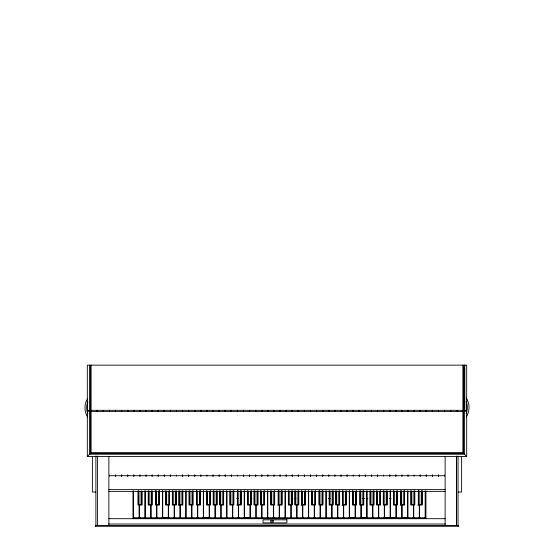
<?xml version="1.0" encoding="UTF-8"?>
<svg xmlns="http://www.w3.org/2000/svg" width="554" height="554" viewBox="0 0 554 554"><rect width="100%" height="100%" fill="white"/><g stroke="black" fill="none" stroke-linecap="round" stroke-linejoin="round"><path stroke-width="0.83" d="M139.123 517.263L138.618 517.775L133.542 517.775L133.542 490.802M150.799 517.263L150.293 517.775L145.217 517.775L145.217 490.802M162.474 517.263L161.969 517.775L156.893 517.775M174.15 517.263L173.644 517.775L168.88 517.734M185.825 517.263L185.32 517.775L180.244 517.775L180.244 505.096L182.778 505.096L182.778 490.706M197.501 517.263L196.989 517.775L192.231 517.734M203.339 517.263L202.826 517.775L197.75 517.775L197.75 505.096L200.292 505.096L200.292 490.706M215.014 517.263L214.502 517.775L209.744 517.734M226.69 517.263L226.177 517.775L221.101 517.775L221.101 505.096L223.643 505.096L223.643 490.706M238.365 517.263L237.853 517.775L233.096 517.734M250.041 517.277L249.535 517.782L244.459 517.782L244.459 490.809M261.717 517.277L261.204 517.782L256.357 517.699M273.385 517.263L272.88 517.775L267.804 517.775L267.804 490.802M290.898 517.277L290.393 517.782L285.317 517.782M302.574 517.277L302.068 517.782L297.221 517.699M314.25 517.263L313.744 517.775L308.668 517.775L308.668 490.802M325.925 517.263L325.42 517.775L320.344 517.775L320.344 505.096L322.878 505.096L322.878 490.706M337.601 517.263L337.095 517.775L332.331 517.734M349.276 517.263L348.771 517.775L343.695 517.775M366.79 517.277L366.277 517.782L361.208 517.782L361.208 505.103L363.743 505.103L363.743 490.719M378.465 517.277L377.96 517.782L373.105 517.699M390.141 517.277L389.628 517.782L384.552 517.782L384.552 505.103L387.094 505.103L387.094 490.719M401.816 517.277L401.311 517.782L396.456 517.699M413.492 517.263L412.979 517.775L407.903 517.775L407.903 490.802M425.16 517.263L424.655 517.775L419.579 517.775L419.579 505.096L422.12 505.096L422.12 490.706M87.74 398.361C84.049 403.97 84.049 411.657 87.74 417.266M466.26 416.954C469.951 411.345 469.951 403.658 466.26 398.049M91.105 411.082L87.324 411.082L87.317 456.489L89.582 454.225L464.418 454.225L466.683 456.489L466.683 411.082L462.895 411.082M89.81 453.996L90.461 453.345L90.468 411.082M95.89 525.538L95.129 526.3L458.795 526.3L458.033 525.538L95.89 525.538L95.89 456.018M168.091 517.699L162.731 517.782L162.731 490.809M179.759 517.699L174.912 517.782L174.406 517.277M208.948 517.699L203.595 517.782L203.595 490.809M220.624 517.699L215.776 517.782L215.264 517.277M331.541 517.699L326.181 517.782M343.217 517.699L338.362 517.782L337.857 517.277M354.885 517.699L349.532 517.782L349.532 490.809M360.723 517.699L355.592 517.699M372.399 517.706L367.046 517.789M384.074 517.706L379.227 517.789L378.721 517.284M395.75 517.699L390.397 517.782L390.397 490.809M407.425 517.699L402.066 517.782L402.066 505.103L404.607 505.103L404.607 490.719M144.649 517.727L139.379 517.761L139.379 505.082L141.963 505.082L141.963 491.543M156.325 517.734L151.561 517.775L151.055 517.263M191.352 517.734L186.082 517.775L186.082 490.802M232.216 517.734L226.946 517.775L226.946 490.802M243.885 517.734L238.615 517.775L238.615 505.096L241.156 505.096L241.156 490.706M255.567 517.734L250.803 517.775L250.297 517.263M267.236 517.734L261.966 517.775L261.966 505.096L264.507 505.096L264.507 490.706M278.911 517.734L274.147 517.775L273.641 517.263M284.749 517.734L279.479 517.775L279.479 505.096L282.014 505.096L282.014 490.706M296.425 517.734L291.66 517.775L291.155 517.263M308.1 517.734L302.83 517.775M319.776 517.734L315.011 517.775L314.506 517.263M419.011 517.734L414.254 517.775L413.741 517.263M91.105 410.32L462.895 410.32M91.105 410.833L87.324 410.833L87.317 365.148L466.676 365.148L466.683 410.833L462.895 410.833M91.105 411.594L462.895 411.594M90.468 453.338L463.532 453.338L464.19 453.996M87.317 456.489L466.683 456.489M109.415 475.72L444.599 475.72M108.868 489.604L445.132 489.604M108.868 491.384L445.132 491.384M95.807 492.042L92.373 492.042L92.373 456.648M458.193 492.042L461.627 492.042L461.627 456.648M236.606 498.635L238.296 498.635M250.269 498.635L251.994 498.635M294.243 498.635L295.968 498.635M328.39 498.635L330.108 498.635M362.759 498.635L364.477 498.635M366.194 498.635L367.911 498.635M389.393 498.635L391.11 498.635M178.464 505.096L179.988 505.096L179.988 517.651C179.441 519.022 174.953 519.022 174.406 517.651L174.406 505.089L176.179 505.096L176.179 490.712M236.842 505.082L238.365 505.082L238.365 517.644C237.818 519.008 233.324 519.008 232.777 517.644L232.777 505.082L233.795 505.082L233.795 490.699M277.699 505.082L279.223 505.082L279.223 517.644C278.676 519.008 274.188 519.008 273.641 517.644L273.641 505.082L274.659 505.082L274.659 490.699M301.051 505.096L302.574 505.096L302.574 517.651C302.027 519.022 297.54 519.022 296.992 517.651L296.992 505.089L298.772 505.096L298.772 490.712M341.915 505.096L343.438 505.096L343.438 517.651C342.891 519.022 338.404 519.022 337.857 517.651L337.857 505.089L339.637 505.089L339.637 490.712M400.293 505.096L401.816 505.096L401.816 517.651C401.269 519.022 396.775 519.022 396.235 517.651L396.235 505.089L397.246 505.089L397.246 490.712M417.806 505.082L419.323 505.082L419.323 517.644C418.782 519.008 414.288 519.008 413.741 517.644L413.741 505.082L414.759 505.082L414.759 490.699M108.868 518.689L445.132 518.689M108.66 524.015L445.264 524.015M402.578 517.782L402.066 517.277M390.902 517.782L390.397 517.277M367.551 517.789L367.046 517.284M350.038 517.782L349.532 517.277M326.694 517.782L326.181 517.277M303.336 517.775L302.83 517.263M262.478 517.775L261.966 517.263M239.127 517.775L238.615 517.263M227.452 517.775L226.946 517.263M204.101 517.782L203.595 517.277M198.263 517.775L197.75 517.263M186.587 517.775L186.082 517.263M163.236 517.782L162.731 517.277M139.885 517.761L139.379 517.256M133.77 517.685L133.542 517.263M402.107 517.845L407.142 518.163L407.64 517.748L407.654 490.92M390.431 517.845L395.473 518.163L395.971 517.748L395.978 505.096L393.437 505.096L393.437 490.712M384.594 517.845L389.628 518.163L390.127 517.748L390.141 490.809M361.243 517.845L366.277 518.163L366.776 517.748L366.79 490.809M349.567 517.845L354.608 518.163L355.107 517.748L355.114 505.096L352.579 505.096L352.579 490.712M244.494 517.845L249.535 518.163L250.027 517.748L250.041 505.096L247.499 505.096L247.499 490.712M203.63 517.845L208.671 518.163L209.163 517.748L209.177 505.096L206.635 505.096L206.635 490.712M162.772 517.845L167.807 518.163L168.305 517.748L168.312 505.096L165.778 505.096L165.778 490.712M419.593 517.741C420.375 518.842 424.593 519.056 425.16 517.644L425.16 490.802M407.917 517.741C408.7 518.842 412.917 519.056 413.492 517.644L413.492 505.082L410.95 505.082L410.95 490.706M320.351 517.741C321.14 518.842 325.357 519.056 325.925 517.644L325.925 490.802M308.682 517.741C309.464 518.842 313.682 519.056 314.25 517.644L314.25 505.082L311.715 505.082L311.715 490.706M279.486 517.741C280.276 518.842 284.493 519.056 285.061 517.644L285.061 490.913M267.817 517.741C268.6 518.842 272.817 519.056 273.385 517.644L273.385 505.082L270.851 505.082L270.851 490.706M261.98 517.741C262.762 518.842 266.98 519.056 267.554 517.644L267.554 490.913M238.629 517.741C239.411 518.842 243.628 519.056 244.203 517.644L244.203 490.913M226.953 517.741C227.736 518.842 231.96 519.056 232.528 517.644L232.528 505.082L229.986 505.082L229.986 490.706M221.115 517.741C221.898 518.842 226.115 519.056 226.69 517.644L226.69 490.802M197.764 517.741C198.547 518.842 202.764 519.056 203.339 517.644L203.339 490.913M186.089 517.741C186.871 518.842 191.095 519.056 191.663 517.644L191.663 505.082L189.122 505.082L189.122 490.706M180.251 517.741C181.04 518.842 185.258 519.056 185.825 517.644L185.825 490.802M145.224 517.741C146.014 518.842 150.231 519.056 150.799 517.644L150.799 505.082L148.264 505.082L148.264 490.706M139.386 517.734C140.176 518.828 144.393 519.043 144.961 517.63L144.961 490.906M133.556 517.741C134.338 518.842 138.555 519.056 139.123 517.644L139.123 505.082L138.112 505.082L138.112 490.706M464.799 365.148L464.799 410.833M464.418 365.148L464.418 410.833M464.418 411.082L464.418 454.225M463.532 365.148L463.532 410.833M463.532 411.082L463.532 453.338M462.895 365.148L462.895 452.701L91.105 452.701L91.105 365.148M458.033 456.018L458.033 525.538M456.801 410.32L456.801 411.594M456.697 410.32L456.697 411.594M456.551 456.371L456.551 525.033M456.51 456.032L456.51 524.015M450.707 410.32L450.707 411.594M450.603 410.32L450.603 411.594M445.132 456.371L445.132 525.033M444.613 410.32L444.613 411.594M444.599 474.986L444.599 476.17M444.509 410.32L444.509 411.594M438.553 474.986L438.553 476.17M438.519 410.32L438.519 411.594M438.422 410.32L438.422 411.594M438.408 474.986L438.408 476.17M432.432 410.32L432.432 411.594M432.459 474.986L432.459 476.17M432.328 410.32L432.328 411.594M432.355 474.986L432.355 476.17M426.338 410.32L426.338 411.594M426.365 474.986L426.365 476.17M426.234 410.32L426.234 411.594M426.261 474.986L426.261 476.17M425.922 490.983L425.922 518.689M421.989 490.851L421.989 504.382L418.436 504.382L418.436 490.851M421.227 490.851L421.227 504.382M420.244 410.32L420.244 411.594M420.271 474.986L420.271 476.17M420.14 410.32L420.14 411.594M420.167 474.986L420.167 476.17M419.198 490.851L419.198 504.382M418.312 490.706L418.312 505.082M414.634 491.038L414.634 504.576L411.075 504.576L411.075 491.038M414.15 410.32L414.15 411.594M414.073 474.986L414.073 476.17M414.046 410.32L414.046 411.594M413.873 491.038L413.873 504.576M411.837 491.038L411.837 504.576M408.083 474.986L408.083 476.17M408.056 410.32L408.056 411.594M407.979 474.986L407.979 476.17M407.952 410.32L407.952 411.594M404.475 490.858L404.475 504.396L400.923 504.396L400.923 490.858M403.714 490.858L403.714 504.396M401.962 410.32L401.962 411.594M401.989 474.986L401.989 476.17M401.858 410.32L401.858 411.594M401.885 474.986L401.885 476.17M401.685 490.858L401.685 504.396M400.798 490.712L400.798 505.096M397.121 491.052L397.121 504.583L393.569 504.583L393.569 491.052M396.359 491.052L396.359 504.583M395.868 410.32L395.868 411.594M395.895 474.986L395.895 476.17M395.764 410.32L395.764 411.594M395.798 474.986L395.798 476.17M394.33 491.052L394.33 504.583M389.774 410.32L389.774 411.594M389.808 474.986L389.808 476.17M389.67 410.32L389.67 411.594M389.704 474.986L389.704 476.17M386.983 491.052L386.983 504.583L383.43 504.583L383.43 491.052M386.221 491.052L386.221 504.583M384.192 491.052L384.192 504.583M383.68 410.32L383.68 411.594M383.61 474.986L383.61 476.17M383.583 410.32L383.583 411.594M383.285 490.719L383.285 505.103L384.303 505.103L384.303 517.658C383.756 519.029 379.261 519.029 378.721 517.658L378.721 505.103L380.494 505.103L380.494 490.719M380.369 491.052L380.369 504.583L376.817 504.583L376.817 491.052M379.608 491.052L379.608 504.583M377.62 474.986L377.62 476.17M377.489 410.32L377.489 411.594M377.516 474.986L377.516 476.17M377.579 491.052L377.579 504.583M376.685 490.712L376.685 505.096L378.465 505.096L378.465 517.651C377.918 519.022 373.431 519.022 372.884 517.651L372.884 505.089L373.895 505.096L373.895 490.712M373.77 491.052L373.77 504.583L370.217 504.583L370.217 491.052M373.008 491.052L373.008 504.583M371.499 410.32L371.499 411.594M371.526 474.986L371.526 476.17M371.395 410.32L371.395 411.594M371.422 474.986L371.422 476.17M370.979 491.052L370.979 504.583M370.093 490.719L370.093 505.103L372.627 505.103L372.627 517.658C372.08 519.029 367.593 519.029 367.046 517.658L367.046 490.823M365.405 410.32L365.405 411.594M365.432 474.986L365.432 476.17M365.301 410.32L365.301 411.594M365.328 474.986L365.328 476.17M363.611 490.858L363.611 504.396L360.058 504.396L360.058 490.858M362.849 490.858L362.849 504.396M360.82 490.858L360.82 504.396M359.934 490.712L359.934 505.096L360.952 505.096L360.952 517.651C360.405 519.022 355.917 519.022 355.37 517.651L355.37 505.089L356.381 505.096L356.381 490.712M359.311 410.32L359.311 411.594M359.338 474.986L359.338 476.17M359.207 410.32L359.207 411.594M359.234 474.986L359.234 476.17M356.257 491.052L356.257 504.583L352.704 504.583L352.704 491.052M355.495 491.052L355.495 504.583M353.466 491.052L353.466 504.583M353.217 410.32L353.217 411.594M353.244 474.986L353.244 476.17M353.113 410.32L353.113 411.594M349.276 490.802L349.276 517.644C348.729 519.008 344.242 519.008 343.695 517.644L343.695 505.096L346.229 505.096L346.229 490.706M347.15 474.986L347.15 476.17M347.019 410.32L347.019 411.594M347.046 474.986L347.046 476.17M346.118 491.038L346.118 504.576L342.566 504.576L342.566 491.038M345.357 491.038L345.357 504.576M343.328 491.038L343.328 504.576M342.427 490.712L342.427 505.096M341.029 410.32L341.029 411.594M341.056 474.986L341.056 476.17M340.925 410.32L340.925 411.594M340.959 474.986L340.959 476.17M339.505 491.038L339.505 504.576L335.953 504.576L335.953 491.038M338.743 491.038L338.743 504.576M336.714 491.038L336.714 504.576M335.828 490.706L335.828 505.082L337.601 505.082L337.601 517.644C337.054 519.008 332.566 519.008 332.019 517.644L332.019 505.082L333.037 505.082L333.037 490.699M334.935 410.32L334.935 411.594M334.969 474.986L334.969 476.17M334.831 410.32L334.831 411.594M334.865 474.986L334.865 476.17M332.906 491.038L332.906 504.576L329.353 504.576L329.353 491.038M332.144 491.038L332.144 504.576M330.115 491.038L330.115 504.576M329.228 490.712L329.228 505.096L331.763 505.096L331.763 517.651C331.223 519.022 326.728 519.022 326.181 517.651L326.181 490.809M328.841 410.32L328.841 411.594M328.875 474.986L328.875 476.17M328.744 410.32L328.744 411.594M328.771 474.986L328.771 476.17M322.781 474.986L322.781 476.17M322.753 410.32L322.753 411.594M322.677 474.986L322.677 476.17M322.753 490.851L322.753 504.382L319.201 504.382L319.201 490.851M322.65 410.32L322.65 411.594M321.992 490.851L321.992 504.382M319.963 490.851L319.963 504.382M319.076 490.706L319.076 505.082L320.087 505.082L320.087 517.644C319.54 519.008 315.053 519.008 314.506 517.644L314.506 505.082L315.524 505.082L315.524 490.699M316.687 474.986L316.687 476.17M316.556 410.32L316.556 411.594M316.583 474.986L316.583 476.17M315.392 491.038L315.392 504.576L311.84 504.576L311.84 491.038M314.63 491.038L314.63 504.576M312.601 491.038L312.601 504.576M310.565 410.32L310.565 411.594M310.593 474.986L310.593 476.17M310.462 410.32L310.462 411.594M310.489 474.986L310.489 476.17M308.412 490.913L308.412 517.644C307.865 519.008 303.377 519.008 302.83 517.644L302.83 505.096L305.365 505.096L305.365 490.706M305.254 491.038L305.254 504.576L301.701 504.576L301.701 491.038M304.471 410.32L304.471 411.594M304.499 474.986L304.499 476.17M304.492 491.038L304.492 504.576M304.368 410.32L304.368 411.594M304.395 474.986L304.395 476.17M302.463 491.038L302.463 504.576M301.563 490.712L301.563 505.096M298.641 491.038L298.641 504.576L295.088 504.576L295.088 491.038M298.377 410.32L298.377 411.594M298.405 474.986L298.405 476.17M298.274 410.32L298.274 411.594M298.301 474.986L298.301 476.17M297.879 491.038L297.879 504.576M295.85 491.038L295.85 504.576M294.963 490.706L294.963 505.082L296.736 505.082L296.736 517.644C296.189 519.008 291.702 519.008 291.155 517.644L291.155 505.082L292.173 505.082L292.173 490.699M292.311 474.986L292.311 476.17M292.283 410.32L292.283 411.594M292.214 474.986L292.214 476.17M292.18 410.32L292.18 411.594M292.041 491.038L292.041 504.576L288.489 504.576L288.489 491.038M291.279 491.038L291.279 504.576M289.25 491.038L289.25 504.576M288.364 490.712L288.364 505.096L290.898 505.096L290.898 517.651C290.358 519.022 285.864 519.022 285.317 517.651L285.317 490.809M286.224 474.986L286.224 476.17M286.086 410.32L286.086 411.594M286.12 474.986L286.12 476.17M281.889 490.851L281.889 504.382L278.337 504.382L278.337 490.851M281.127 490.851L281.127 504.382M280.095 410.32L280.095 411.594M280.13 474.986L280.13 476.17M279.992 410.32L279.992 411.594M280.026 474.986L280.026 476.17M279.098 490.851L279.098 504.382M278.212 490.706L278.212 505.082M274.528 491.038L274.528 504.576L270.975 504.576L270.975 491.038M274.008 410.32L274.008 411.594M274.036 474.986L274.036 476.17M273.905 410.32L273.905 411.594M273.932 474.986L273.932 476.17M273.766 491.038L273.766 504.576M271.737 491.038L271.737 504.576M267.914 410.32L267.914 411.594M267.942 474.986L267.942 476.17M267.811 410.32L267.811 411.594M267.838 474.986L267.838 476.17M264.397 491.038L264.397 504.576L260.844 504.576L260.844 491.038M263.635 491.038L263.635 504.576M261.848 474.986L261.848 476.17M261.82 410.32L261.82 411.594M261.744 474.986L261.744 476.17M261.717 410.32L261.717 411.594M261.606 491.038L261.606 504.576M260.699 490.712L260.699 505.096L261.717 505.096L261.717 517.651C261.169 519.022 256.675 519.022 256.128 517.651L256.128 505.089L257.908 505.089L257.908 490.712M257.783 491.038L257.783 504.576L254.231 504.576L254.231 491.038M257.021 491.038L257.021 504.576M255.726 410.32L255.726 411.594M255.754 474.986L255.754 476.17M255.623 410.32L255.623 411.594M255.65 474.986L255.65 476.17M254.985 491.038L254.985 504.576M254.099 490.706L254.099 505.082L255.879 505.082L255.879 517.644C255.332 519.008 250.837 519.008 250.297 517.644L250.297 505.082L251.308 505.082L251.308 490.699M251.184 491.038L251.184 504.576L247.631 504.576L247.631 491.038M250.422 491.038L250.422 504.576M249.632 410.32L249.632 411.594M249.66 474.986L249.66 476.17M249.529 410.32L249.529 411.594M249.556 474.986L249.556 476.17M248.393 491.038L248.393 504.576M243.538 410.32L243.538 411.594M243.566 474.986L243.566 476.17M243.435 410.32L243.435 411.594M243.462 474.986L243.462 476.17M241.025 490.851L241.025 504.382L237.472 504.382L237.472 490.851M240.263 490.851L240.263 504.382M238.234 490.851L238.234 504.382M237.444 410.32L237.444 411.594M237.472 474.986L237.472 476.17M237.341 410.32L237.341 411.594M237.347 490.706L237.347 505.082M233.67 491.038L233.67 504.576L230.118 504.576L230.118 491.038M232.909 491.038L232.909 504.576M231.385 474.986L231.385 476.17M231.35 410.32L231.35 411.594M231.281 474.986L231.281 476.17M231.247 410.32L231.247 411.594M230.879 491.038L230.879 504.576M225.256 410.32L225.256 411.594M225.291 474.986L225.291 476.17M225.159 410.32L225.159 411.594M225.187 474.986L225.187 476.17M223.532 491.038L223.532 504.576L219.98 504.576L219.98 491.038M222.77 491.038L222.77 504.576M220.741 491.038L220.741 504.576M219.834 490.712L219.834 505.096L220.852 505.096L220.852 517.651C220.305 519.022 215.811 519.022 215.264 517.651L215.264 505.089L217.043 505.096L217.043 490.712M219.169 410.32L219.169 411.594M219.197 474.986L219.197 476.17M219.065 410.32L219.065 411.594M219.093 474.986L219.093 476.17M216.919 491.038L216.919 504.576L213.366 504.576L213.366 491.038M216.157 491.038L216.157 504.576M214.128 491.038L214.128 504.576M213.235 490.706L213.235 505.082L215.014 505.082L215.014 517.644C214.467 519.008 209.973 519.008 209.433 517.644L209.433 505.082L210.444 505.082L210.444 490.699M213.075 410.32L213.075 411.594M213.103 474.986L213.103 476.17M212.971 410.32L212.971 411.594M212.999 474.986L212.999 476.17M210.319 491.038L210.319 504.576L206.767 504.576L206.767 491.038M209.557 491.038L209.557 504.576M207.528 491.038L207.528 504.576M206.981 410.32L206.981 411.594M206.905 474.986L207.009 476.17M206.877 410.32L206.877 411.594M200.915 474.986L200.915 476.17M200.887 410.32L200.783 411.594M200.811 474.986L200.811 476.17M200.16 490.851L200.16 504.382L196.608 504.382L196.608 490.851M199.398 490.851L199.398 504.382M197.369 490.851L197.369 504.382M196.483 490.706L196.483 505.082L197.501 505.082L197.501 517.644C196.954 519.008 192.46 519.008 191.913 517.644L191.913 505.082L192.931 505.082L192.931 490.699M194.793 410.32L194.793 411.594M194.821 474.986L194.821 476.17M194.689 410.32L194.689 411.594M194.717 474.986L194.717 476.17M192.806 491.038L192.806 504.576L189.253 504.576L189.253 491.038M192.044 491.038L192.044 504.576M190.015 491.038L190.015 504.576M188.699 410.32L188.699 411.594M188.727 474.986L188.727 476.17M188.595 410.32L188.595 411.594M188.623 474.986L188.623 476.17M182.668 491.038L182.668 504.576L179.115 504.576L179.115 491.038M182.605 410.32L182.605 411.594M182.633 474.986L182.633 476.17M182.501 410.32L182.501 411.594M182.536 474.986L182.536 476.17M181.906 491.038L181.906 504.576M179.877 491.038L179.877 504.576M178.97 490.712L178.97 505.096M176.511 410.32L176.511 411.594M176.442 474.986L176.546 476.17M176.407 410.32L176.407 411.594M176.054 491.038L176.054 504.576L172.502 504.576L172.502 491.038M175.293 491.038L175.293 504.576M173.263 491.038L173.263 504.576M172.377 490.706L172.377 505.082L174.15 505.082L174.15 517.644C173.603 519.008 169.115 519.008 168.568 517.644L168.568 505.082L169.586 505.082L169.586 490.699M170.452 474.986L170.452 476.17M170.32 410.32L170.417 411.594M170.348 474.986L170.348 476.17M169.455 491.038L169.455 504.576L165.902 504.576L165.902 491.038M168.693 491.038L168.693 504.576M166.664 491.038L166.664 504.576M164.33 410.32L164.33 411.594M164.358 474.986L164.358 476.17M164.226 410.32L164.226 411.594M164.254 474.986L164.254 476.17M162.474 490.802L162.474 517.644C161.927 519.008 157.44 519.008 156.893 517.644L156.893 505.096L159.427 505.096L159.427 490.706M159.303 490.851L159.303 504.382L155.743 504.382L155.743 490.851M158.541 490.851L158.541 504.382M158.236 410.32L158.236 411.594M158.264 474.986L158.264 476.17M158.132 410.32L158.132 411.594M158.16 474.986L158.16 476.17M156.505 490.851L156.505 504.382M155.619 490.706L155.619 505.082L156.637 505.082L156.637 517.644C156.09 519.008 151.602 519.008 151.055 517.644L151.055 505.082L152.066 505.082L152.066 490.699M152.142 410.32L152.142 411.594M152.17 474.986L152.17 476.17M152.038 410.32L152.038 411.594M152.066 474.986L152.066 476.17M151.941 491.038L151.941 504.576L148.389 504.576L148.389 491.038M151.18 491.038L151.18 504.576M149.151 491.038L149.151 504.576M146.076 474.986L146.076 476.17M146.048 410.32L146.048 411.594M145.972 474.986L145.972 476.17M145.944 410.32L145.944 411.594M141.789 491.038L141.789 504.576L138.237 504.576L138.237 491.038M141.028 491.038L141.028 504.576M139.982 474.986L139.982 476.17M139.954 410.32L139.85 411.594M139.878 474.986L139.878 476.17M138.999 491.038L138.999 504.576M133.86 410.32L133.86 411.594M133.888 474.986L133.888 476.17M133.756 410.32L133.756 411.594M133.784 474.986L133.784 476.17M132.981 491.003L132.981 518.689M127.766 410.32L127.766 411.594M127.794 474.986L127.794 476.17M127.662 410.32L127.662 411.594M127.697 474.986L127.697 476.17M121.672 410.32L121.672 411.594M121.707 474.986L121.707 476.17M121.568 410.32L121.568 411.594M121.603 474.986L121.603 476.17M115.613 474.986L115.613 476.17M115.578 410.32L115.578 411.594M115.509 474.986L115.509 476.17M115.481 410.32L115.481 411.594M109.387 410.32L109.387 411.594M109.415 474.986L109.415 476.17M108.868 456.371L108.868 525.033M103.397 410.32L103.397 411.594M103.293 410.32L103.293 411.594M97.414 456.032L97.449 525.033M97.303 410.32L97.303 411.594M97.199 410.32L97.199 411.594M90.468 365.148L90.468 410.833M89.582 365.148L89.582 410.833M89.582 411.082L89.582 454.225M87.871 413.859A16.073 15.519 -90 0 1 87.871 401.809M466.129 401.456A16.073 15.519 -90 0 1 466.129 413.506M286.896 519.832L263.039 519.832L263.039 522.872L286.896 522.872L286.896 519.832M273.191 520.718L270.657 520.718L270.657 521.986L273.191 521.986L273.191 520.718"/></g></svg>
